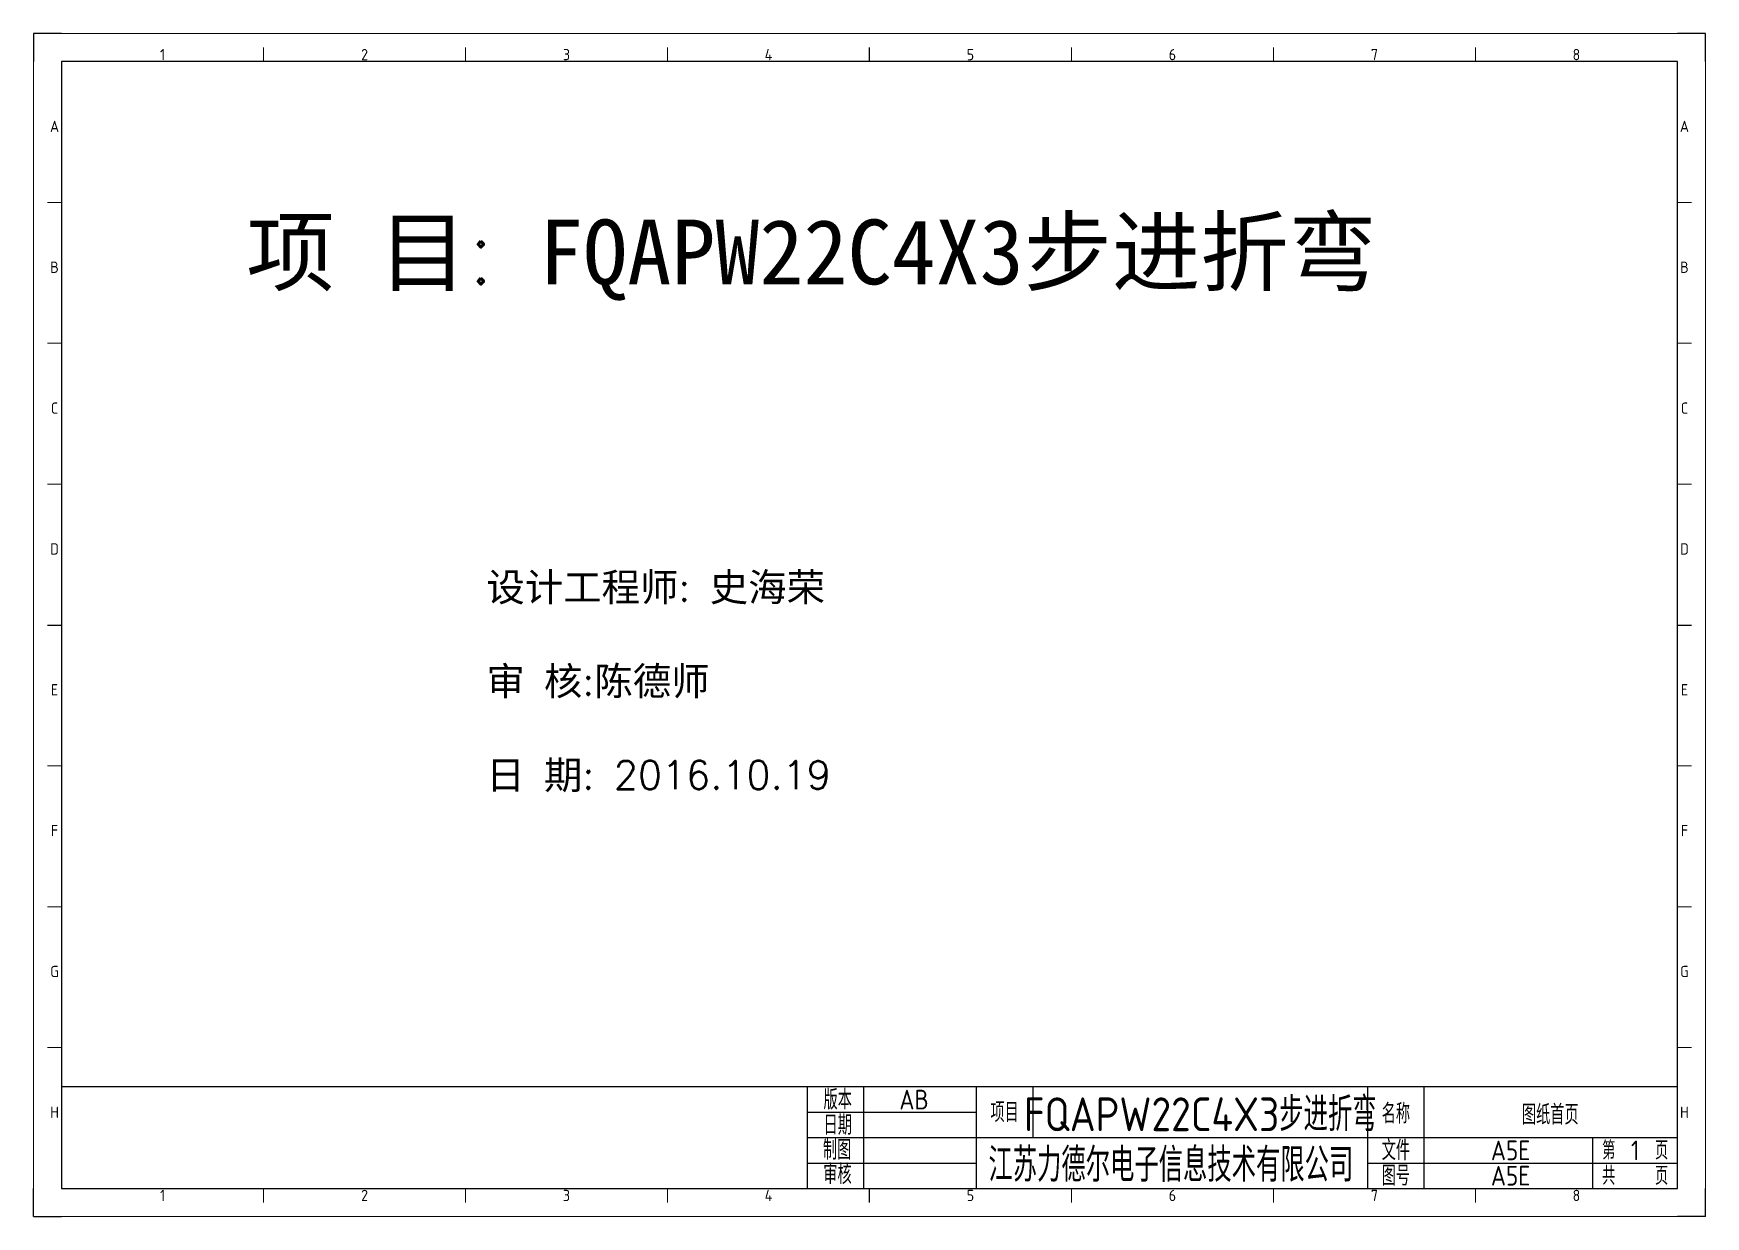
# Model space of a CAD drawing. Header units: millimetres. Extents: x -1494 to 5708, y 2764 to 5210.
# Drawn here: x -1494 to -900, y 4580 to 5000 of the extents above; entities that cross this region are included whole.
import ezdxf
from ezdxf.enums import TextEntityAlignment as Align

# ---------------------------------------------------------------- set-up
doc = ezdxf.new("R2010")
doc.units = ezdxf.units.MM
for name, color, linetype in [('AE_BOR', 1, 'Continuous'), ('XREF', 7, 'Continuous'), ('图框_标题栏属性', 1, 'Continuous'), ('图框_标题栏文字', 6, 'Continuous')]:
    doc.layers.add(name, color=color, linetype=linetype)
doc.styles.add('ACGBTS', font='ISOCP.SHX')
doc.styles.get("Standard").update_dxf_attribs({"font": 'arial.ttf'})
doc.styles.add('工程字', font='gbenor.shx', dxfattribs={"bigfont": 'gbcbig.shx'})

# ---------------------------------------------------------------- blocks, each defined once
blk = doc.blocks.new('Border')
for p, q in [((584, 410), (10, 410)), ((10, 410), (10, 10)), ((584, 10), (584, 410)), ((10, 10), (584, 10))]:
    blk.add_line(p, q)
at = {"layer": 'AE_BOR', "color": 1, "lineweight": 30}
for p, q in [((10, 420), (0, 420)), ((0, 420), (0, 410)), ((594, 420), (584, 420)), ((594, 410), (594, 420)), ((297, 410), (297, 415)), ((5, 210), (10, 210)), ((584, 210), (589, 210)), ((0, 0), (0, 10)), ((297, 5), (297, 10)), ((594, 0), (594, 10)), ((0, 0), (10, 0)), ((594, 0), (584, 0))]:
    blk.add_line(p, q, dxfattribs=at)
at = {"layer": 'AE_BOR', "color": 1, "lineweight": 15}
for p, q in [((0, 420), (594, 420)), ((0, 0), (0, 420)), ((594, 420), (594, 0)), ((81.75, 410), (81.75, 415)), ((153.5, 410), (153.5, 415)), ((225.25, 410), (225.25, 415)), ((368.75, 410), (368.75, 415)), ((440.5, 410), (440.5, 415)), ((512.25, 410), (512.25, 415)), ((10, 360), (5, 360)), ((589, 360), (584, 360)), ((10, 310), (5, 310)), ((589, 310), (584, 310)), ((10, 260), (5, 260)), ((589, 260), (584, 260)), ((10, 160), (5, 160)), ((589, 160), (584, 160)), ((10, 110), (5, 110)), ((589, 110), (584, 110)), ((10, 60), (5, 60)), ((589, 60), (584, 60)), ((81.75, 5), (81.75, 10)), ((153.5, 5), (153.5, 10)), ((225.25, 5), (225.25, 10)), ((368.75, 5), (368.75, 10)), ((440.5, 5), (440.5, 10)), ((512.25, 5), (512.25, 10)), ((594, 0), (0, 0))]:
    blk.add_line(p, q, dxfattribs=at)
at = {"layer": 'AE_BOR', "color": 1, "lineweight": 15, "style": 'ACGBTS'}
for s, p in [('1', (45.875, 412.5)), ('2', (117.625, 412.5)), ('3', (189.375, 412.5)), ('4', (261.125, 412.5)), ('5', (332.875, 412.5)), ('6', (404.625, 412.5)), ('7', (476.375, 412.5)), ('8', (548.125, 412.5)), ('A', (7.5, 387)), ('A', (586.5, 387)), ('B', (7.5, 337)), ('B', (586.5, 337)), ('C', (7.5, 287)), ('C', (586.5, 287)), ('D', (7.5, 237)), ('D', (586.5, 237)), ('E', (7.5, 187)), ('E', (586.5, 187)), ('F', (7.5, 137)), ('F', (586.5, 137)), ('G', (7.5, 87)), ('G', (586.5, 87)), ('H', (7.5, 37)), ('H', (586.5, 37)), ('1', (45.875, 7.5)), ('2', (117.625, 7.5)), ('3', (189.375, 7.5)), ('4', (261.125, 7.5)), ('5', (332.875, 7.5)), ('6', (404.625, 7.5)), ('7', (476.375, 7.5)), ('8', (548.125, 7.5))]:
    blk.add_text(s, height=4, dxfattribs=at).set_placement(p, align=Align.MIDDLE)
blk = doc.blocks.new('TITLE3')
for p, q in [((-309, 0), (-309, 36)), ((-289, 0), (-289, 36)), ((-249, 0), (-249, 36)), ((-249, 0), (-249, 36)), ((-249, 0), (-249, 36)), ((-229, 36), (-229, 27)), ((-110, 0), (-110, 36)), ((-90, 0), (-90, 36)), ((-309, 27), (-249, 27)), ((-229, 27), (-229, 18)), ((-309, 18), (-248.01, 18)), ((-249, 18), (0, 18)), ((-30, 0), (-30, 18)), ((-309, 9), (-249, 9)), ((-110, 9), (0, 9)), ((-289, 4.18), (-289, 4.18)), ((-289, 4.18), (-289, 4.18))]:
    blk.add_line(p, q)
blk.add_lwpolyline([(-309, 36), (-574, 36), (-574, 0), (-309, 0)], close=True)
blk.add_lwpolyline([(-309, 0), (0, 0), (0, 36), (-309, 36)])
at = {"layer": '图框_标题栏属性', "style": '工程字'}
for tag, height, p in [('版本', 7, (-271.17, 31.5)), ('项目', 12, (-169.5, 27)), ('名称', 7, (-45.16, 26.53)), ('日期', 7, (-271.17, 22.5)), ('制图', 7, (-271.33, 13.69)), ('公司名称', 12, (-179.94, 9)), ('文件', 7, (-59.26, 13.5)), ('页数', 7, (-15, 13.5)), ('审核', 7, (-270.7, 4.72)), ('图号', 7, (-59.26, 4.5)), ('总数', 7, (-15, 4.5))]:
    blk.add_attdef(tag, text='', height=height, dxfattribs=at).set_placement(p, align=Align.MIDDLE)
at = {"layer": '图框_标题栏文字', "style": '工程字'}
for s, height, p in [('版本', 7, (-298.29, 31.5)), ('项目', 7, (-239, 27)), ('名称', 7, (-100, 26.53)), ('日期', 7, (-298.29, 22.5)), ('制图', 7, (-298.51, 13.69)), ('文件', 7, (-100, 13.5)), ('第    页', 6.5, (-15, 13.5)), ('审核', 7, (-298.37, 5.01)), ('图号', 7, (-100, 4.5)), ('共    页', 6.5, (-15, 4.5))]:
    blk.add_text(s, height=height, dxfattribs=at).set_placement(p, align=Align.MIDDLE_CENTER)

msp = doc.modelspace()

# ---------------------------------------------------------------- block references
at = {"layer": 'XREF'}
msp.add_blockref('Border', (-1494, 4580), dxfattribs=at)
msp.add_blockref('TITLE3', (-910, 4590), dxfattribs=at).add_auto_attribs({'页数': '1', '文件': 'A5E', '图号': 'A5E', '名称': '图纸首页', '公司名称': '江苏力德尔电子信息技术有限公司', '项目': 'FQAPW22C4X3步进折弯', '版本': 'AB'})

# ---------------------------------------------------------------- texts
at = {"layer": 'XREF', "attachment_point": 1}
for s, insert, char_height in [('{\\fSimSun|b0|i0|c134|p2;\\C0;项 目\\Fsimplex,spec_bar|c134;: \\fSimSun|b0|i0|c134|p2;FQAPW22C4X3步进折弯}', (-1418.36, 4933.94), 23), ('{\\fSimSun|b0|i0|c134|p2;\\C0;设计工程师\\Fsimplex,spec_bar|c134;: \\fSimSun|b0|i0|c134|p2;史海荣\\P\\P审 核\\Fsimplex,spec_bar|c134;:\\fSimSun|b0|i0|c134|p2;陈德师\\Fsimplex,spec_bar|c134;\\P\\P\\fSimSun|b0|i0|c134|p2;日 期\\Fsimplex,spec_bar|c134;: 2016.10.19}', (-1333.09, 4808.42), 10)]:
    msp.add_mtext_dynamic_manual_height_columns(s, width=468.3328, gutter_width=8.12, heights=[0], dxfattribs=dict(at, insert=insert, char_height=char_height))

doc.saveas('drawing.dxf')
